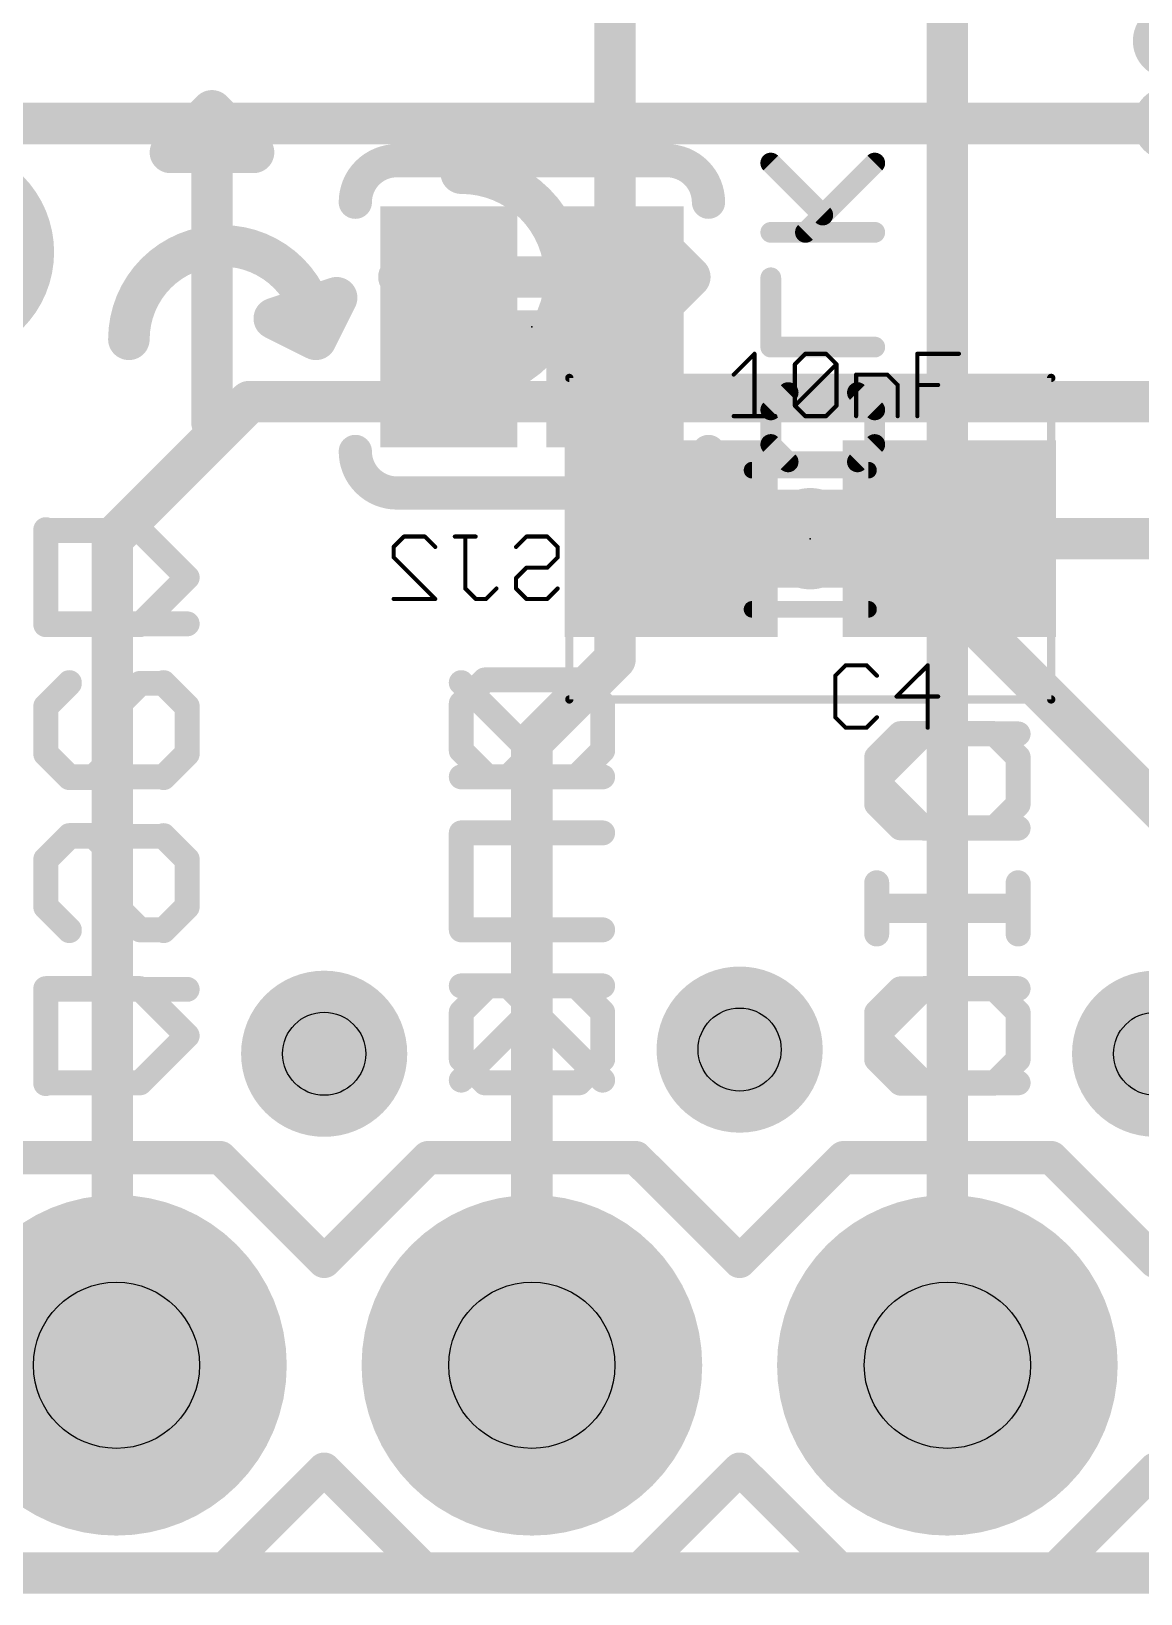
# Model space of a CAD drawing. Extents: x -34 to 73, y -15 to 16.
# Drawn here: x 3.29 to 10.07, y -0.13 to 9.43 of the extents above; entities that cross this region are included whole.
import ezdxf

# ---------------------------------------------------------------- set-up
doc = ezdxf.new("R2010")
doc.units = 0
for name, color, linetype in [('1', 12, 'CONTINUOUS'), ('16', 132, 'CONTINUOUS'), ('17', 110, 'CONTINUOUS'), ('18', 110, 'CONTINUOUS'), ('20', 53, 'CONTINUOUS'), ('21', 41, 'CONTINUOUS'), ('22', 40, 'CONTINUOUS'), ('23', 53, 'CONTINUOUS'), ('24', 53, 'CONTINUOUS'), ('25', 253, 'CONTINUOUS'), ('26', 253, 'CONTINUOUS'), ('27', 253, 'CONTINUOUS'), ('29', 253, 'CONTINUOUS'), ('30', 253, 'CONTINUOUS'), ('31', 253, 'CONTINUOUS'), ('35', 253, 'CONTINUOUS'), ('39', 12, 'CONTINUOUS'), ('44', 253, 'CONTINUOUS'), ('51', 53, 'CONTINUOUS')]:
    doc.layers.add(name, color=color, linetype=linetype)

# ---------------------------------------------------------------- blocks, each defined once
blk = doc.blocks.new('RECT')
blk.add_solid([(-0.5, -0.5), (0.5, -0.5), (-0.5, 0.5), (0.5, 0.5)])
blk = doc.blocks.new('ROUNDP')
at = {"const_width": 0.5}
blk.add_lwpolyline([(0, -0.25, 1), (0, 0.25, 1), (0, -0.25)], format="xyb", dxfattribs=at)
blk = doc.blocks.new('RECT195072X73152R100')
at = {"const_width": 0.2286}
blk.add_lwpolyline([(0.4953, 0), (0.4953, 0, 0.4142), (0.381, 0.1143), (-0.381, 0.1143, 0.4142), (-0.4953, 0), (-0.4953, 0, 0.4142), (-0.381, -0.1143), (0.381, -0.1143, 0.4142)], format="xyb", close=True, dxfattribs=at)
blk.add_solid([(-0.4064, -0.0254), (0.4064, -0.0254), (-0.4064, 0.0254), (0.4064, 0.0254)])
blk = doc.blocks.new('ROUNDV')
at = {"const_width": 0.5}
blk.add_lwpolyline([(0, -0.25, 1), (0, 0.25, 1), (0, -0.25)], format="xyb", dxfattribs=at)

msp = doc.modelspace()

# ---------------------------------------------------------------- linework, layer by layer
at = {"layer": '1', "const_width": 0.254}
for points in [[(10.6338, 8.8633), (2.5133, 8.8633)], [(4.6228, 7.1628), (3.7846, 6.3246)], [(11.176, 7.1628), (4.6228, 7.1628)], [(9.105, 6.5278), (8.9018, 6.3246)], [(3.7846, 6.3246), (3.7846, 1.2954)], [(8.89, 6.3128), (8.9018, 6.3246)], [(8.89, 1.27), (8.89, 6.3128)], [(8.9272, 6.35), (8.9018, 6.3246)], [(11.0744, 6.3246), (8.9018, 6.3246)], [(3.7846, 1.2954), (3.81, 1.27)], [(0, 0), (25.4, 0)]]:
    msp.add_lwpolyline(points, dxfattribs=at)
at = {"layer": '1', "const_width": 0.127}
for points in [[(4.6228, 7.2263, 1), (4.6228, 7.0993)], [(4.6677, 7.1179, 1), (4.5779, 7.2077)], [(9.1499, 6.4829, 1), (9.0601, 6.5727)], [(3.8481, 6.3246, 1), (3.7211, 6.3246)], [(3.7397, 6.3695, 1), (3.8295, 6.2797)], [(8.9535, 6.3128, 1), (8.8265, 6.3128)], [(8.8451, 6.3577, 1), (8.9349, 6.2679)], [(8.9018, 6.3881, 1), (8.9018, 6.2611)], [(8.8569, 6.3695, 1), (8.9467, 6.2797)], [(8.8569, 6.3695, 1), (8.9467, 6.2797)], [(8.9467, 6.2797, 1), (8.8569, 6.3695)], [(8.9721, 6.3051, 1), (8.8823, 6.3949)], [(3.8295, 1.3403, 1), (3.7397, 1.2505)], [(3.7211, 1.2954, 1), (3.8481, 1.2954)], [(3.7651, 1.2251, 1), (3.8549, 1.3149)], [(8.8265, 1.27, 1), (8.9535, 1.27)]]:
    msp.add_lwpolyline(points, format="xyb", dxfattribs=at)
at = {"layer": '16'}
for points, const_width in [([(8.89, 12.2682), (8.89, 5.969)], 0.254), ([(6.858, 7.62), (6.858, 9.652)], 0.254), ([(6.858, 7.62), (6.858, 5.588)], 0.254), ([(5.969, 7.62), (6.731, 7.62)], 0.2032), ([(8.89, 5.969), (11.43, 3.429)], 0.254), ([(6.858, 5.588), (6.35, 5.08)], 0.254), ([(6.35, 5.08), (6.35, 1.27)], 0.254), ([(0, 0), (25.4, 0)], 0.254)]:
    msp.add_lwpolyline(points, dxfattribs=dict(at, const_width=const_width))
for points, const_width in [([(6.9215, 7.62, 1), (6.7945, 7.62)], 0.127), ([(5.969, 7.6708, 1), (5.969, 7.5692)], 0.1016), ([(6.731, 7.5692, 1), (6.731, 7.6708)], 0.1016), ([(6.7945, 7.62, 1), (6.9215, 7.62)], 0.127), ([(8.9349, 6.0139, 1), (8.8451, 5.9241)], 0.127), ([(8.8265, 5.969, 1), (8.9535, 5.969)], 0.127), ([(6.7945, 5.588, 1), (6.9215, 5.588)], 0.127), ([(6.9029, 5.5431, 1), (6.8131, 5.6329)], 0.127), ([(6.4135, 5.08, 1), (6.2865, 5.08)], 0.127), ([(6.3051, 5.1249, 1), (6.3949, 5.0351)], 0.127), ([(6.2865, 1.27, 1), (6.4135, 1.27)], 0.127)]:
    msp.add_lwpolyline(points, format="xyb", dxfattribs=dict(at, const_width=const_width))
at = {"layer": '20', "const_width": 0.254}
msp.add_lwpolyline([(0, 0), (25.4, 0)], dxfattribs=at)
at = {"layer": '21'}
for points, const_width in [([(4.3942, 8.9408), (4.1402, 8.6868)], 0.254), ([(4.3942, 8.9408), (4.3942, 7.0358)], 0.254), ([(4.3942, 8.9408), (4.6482, 8.6868)], 0.254), ([(4.6482, 8.6868), (4.1402, 8.6868)], 0.254), ([(7.0358, 8.2042), (7.0358, 7.6454)], 0.254), ([(7.3152, 7.9248), (7.0612, 8.1788)], 0.254), ([(7.3152, 7.9248), (5.5372, 7.9248)], 0.254), ([(7.3152, 7.9248), (7.0612, 7.6708)], 0.254), ([(5.1562, 7.7978), (4.7752, 7.6708)], 0.254), ([(5.0292, 7.5438), (5.1562, 7.7978)], 0.254), ([(5.0292, 7.5438), (4.7752, 7.6708)], 0.254), ([(5.9182, 7.2898), (6.0452, 7.5184)], 0.254), ([(6.0452, 7.5184), (6.1722, 7.1628)], 0.254), ([(5.9182, 7.2898), (6.1722, 7.1628)], 0.254), ([(8.0518, 6.2941), (8.0518, 6.3551)], 0.5588), ([(3.3782, 6.3754), (3.9544, 6.3754)], 0.1524), ([(3.8104, 6.3754), (3.8104, 5.7992)], 0.1524), ([(3.9544, 6.3754), (4.2425, 6.0873)], 0.1524), ([(4.2425, 6.0873), (3.9544, 5.7992)], 0.1524), ([(3.9544, 5.7992), (3.3782, 5.7992)], 0.1524), ([(3.3782, 5.2958), (3.5223, 5.4399)], 0.1524), ([(3.9544, 5.4399), (3.8104, 5.2958)], 0.1524), ([(4.0985, 5.4399), (3.9544, 5.4399)], 0.1524), ([(4.2425, 5.2958), (4.0985, 5.4399)], 0.1524), ([(6.0623, 5.461), (5.9182, 5.3169)], 0.1524), ([(6.6385, 5.461), (6.0623, 5.461)], 0.1524), ([(6.7825, 5.3169), (6.6385, 5.461)], 0.1524), ([(3.3782, 5.0077), (3.3782, 5.2958)], 0.1524), ([(3.8104, 5.2958), (3.8104, 5.0077)], 0.1524), ([(4.2425, 5.0077), (4.2425, 5.2958)], 0.1524), ([(5.9182, 5.3169), (5.9182, 5.0288)], 0.1524), ([(6.7825, 5.0288), (6.7825, 5.3169)], 0.1524), ([(8.7463, 5.1308), (8.4582, 4.8427)], 0.1524), ([(9.3225, 5.1308), (8.7463, 5.1308)], 0.1524), ([(3.5223, 4.8637), (3.3782, 5.0077)], 0.1524), ([(3.8104, 5.0077), (3.6663, 4.8637)], 0.1524), ([(4.0985, 4.8637), (4.2425, 5.0077)], 0.1524), ([(5.9182, 5.0288), (6.0623, 4.8848)], 0.1524), ([(6.6385, 4.8848), (6.7825, 5.0288)], 0.1524), ([(3.6663, 4.8637), (3.5223, 4.8637)], 0.1524), ([(8.4582, 4.8427), (8.7463, 4.5546)], 0.1524), ([(6.7825, 4.5255), (5.9182, 4.5255)], 0.1524), ([(5.9182, 4.5255), (5.9182, 3.9493)], 0.1524), ([(8.7463, 4.5546), (9.3225, 4.5546)], 0.1524), ([(3.5223, 4.5044), (3.3782, 4.3603)], 0.1524), ([(4.0985, 4.5044), (3.5223, 4.5044)], 0.1524), ([(4.2425, 4.3603), (4.0985, 4.5044)], 0.1524), ([(3.3782, 4.3603), (3.3782, 4.0722)], 0.1524), ([(4.2425, 4.0722), (4.2425, 4.3603)], 0.1524), ([(8.4582, 4.1953), (8.4582, 3.9072)], 0.1524), ([(9.3225, 4.1953), (9.3225, 3.9072)], 0.1524), ([(3.3782, 4.0722), (3.5223, 3.9281)], 0.1524), ([(4.0985, 3.9281), (4.2425, 4.0722)], 0.1524), ([(8.4582, 4.0512), (9.3225, 4.0512)], 0.1524), ([(4.2425, 3.5688), (3.3782, 3.5688)], 0.1524), ([(3.3782, 3.5688), (3.3782, 2.9926)], 0.1524), ([(6.7825, 3.59), (5.9182, 3.59)], 0.1524), ([(6.2063, 3.59), (6.7825, 3.0137)], 0.1524), ([(8.6023, 3.5716), (8.4582, 3.4275)], 0.1524), ([(9.1785, 3.5716), (8.6023, 3.5716)], 0.1524), ([(9.3225, 3.4275), (9.1785, 3.5716)], 0.1524), ([(6.3504, 3.4459), (5.9182, 3.0137)], 0.1524), ([(8.4582, 3.4275), (8.4582, 3.1394)], 0.1524), ([(9.3225, 3.1394), (9.3225, 3.4275)], 0.1524), ([(8.4582, 3.1394), (8.6023, 2.9954)], 0.1524), ([(9.1785, 2.9954), (9.3225, 3.1394)], 0.1524), ([(8.6023, 2.9954), (9.1785, 2.9954)], 0.1524), ([(3.175, 2.54), (4.445, 2.54)], 0.2032), ([(4.445, 2.54), (5.08, 1.905)], 0.2032), ([(5.08, 1.905), (5.715, 2.54)], 0.2032), ([(5.715, 2.54), (6.985, 2.54)], 0.2032), ([(6.985, 2.54), (7.62, 1.905)], 0.2032), ([(8.255, 2.54), (7.62, 1.905)], 0.2032), ([(8.255, 2.54), (9.525, 2.54)], 0.2032), ([(9.525, 2.54), (10.16, 1.905)], 0.2032), ([(10.16, 1.905), (10.795, 2.54)], 0.2032), ([(5.08, 0.635), (4.445, 0)], 0.2032), ([(5.715, 0), (5.08, 0.635)], 0.2032), ([(7.62, 0.635), (6.985, 0)], 0.2032), ([(7.62, 0.635), (8.255, 0)], 0.2032), ([(10.16, 0.635), (9.525, 0)], 0.2032), ([(10.795, 0), (10.16, 0.635)], 0.2032), ([(4.445, 0), (3.175, 0)], 0.2032), ([(6.985, 0), (5.715, 0)], 0.2032), ([(9.525, 0), (8.255, 0)], 0.2032)]:
    msp.add_lwpolyline(points, dxfattribs=dict(at, const_width=const_width))
for points, const_width in [([(4.4577, 8.9408, 1), (4.3307, 8.9408)], 0.127), ([(4.4391, 8.9857, 1), (4.3493, 8.8959)], 0.127), ([(4.4391, 8.8959, 1), (4.3493, 8.9857)], 0.127), ([(4.1402, 8.7503, 1), (4.1402, 8.6233)], 0.127), ([(4.0953, 8.7317, 1), (4.1851, 8.6419)], 0.127), ([(4.6033, 8.6419, 1), (4.6931, 8.7317)], 0.127), ([(4.6482, 8.6233, 1), (4.6482, 8.7503)], 0.127), ([(2.7686, 7.5438, 1), (2.7686, 8.6106, 1), (2.7686, 7.5438)], 0.254), ([(5.9182, 7.2898, 1), (5.9182, 8.5598)], 0.254), ([(5.9182, 8.6233, 1), (5.9182, 8.4963)], 0.127), ([(7.0993, 8.2042, 1), (6.9723, 8.2042)], 0.127), ([(5.0292, 7.5438, 1), (3.8862, 7.5438)], 0.254), ([(7.1061, 8.2237, 1), (7.0163, 8.1339)], 0.127), ([(5.5372, 7.9883, 1), (5.5372, 7.8613)], 0.127), ([(7.3601, 7.8799, 1), (7.2703, 7.9697)], 0.127), ([(7.2703, 7.8799, 1), (7.3601, 7.9697)], 0.127), ([(7.3152, 7.8613, 1), (7.3152, 7.9883)], 0.127), ([(5.213, 7.7694, 1), (5.0994, 7.8262)], 0.127), ([(5.1763, 7.7376, 1), (5.1361, 7.858)], 0.127), ([(4.8036, 7.7276, 1), (4.7468, 7.614)], 0.127), ([(4.7551, 7.731, 1), (4.7953, 7.6106)], 0.127), ([(7.0163, 7.7157, 1), (7.1061, 7.6259)], 0.127), ([(5.0008, 7.487, 1), (5.0576, 7.6006)], 0.127), ([(6.105, 7.5398, 1), (5.9854, 7.497)], 0.127), ([(6.1007, 7.4876, 1), (5.9897, 7.5492)], 0.127), ([(6.9723, 7.6454, 1), (7.0993, 7.6454)], 0.127), ([(3.8227, 7.5438, 1), (3.9497, 7.5438)], 0.127), ([(4.9724, 7.5722, 1), (5.086, 7.5154)], 0.127), ([(4.9657, 7.5438, 1), (5.0927, 7.5438)], 0.127), ([(5.9182, 7.3533, 1), (5.9182, 7.2263)], 0.127), ([(5.9466, 7.3466, 1), (5.8898, 7.233)], 0.127), ([(5.8627, 7.3206, 1), (5.9737, 7.259)], 0.127), ([(6.1438, 7.106, 1), (6.2006, 7.2196)], 0.127), ([(6.1124, 7.1414, 1), (6.232, 7.1842)], 0.127), ([(4.3307, 7.0358, 1), (4.4577, 7.0358)], 0.127), ([(8.1915, 6.3551, 1), (7.9121, 6.3551)], 0.2794), ([(3.3782, 6.4135, 1), (3.3782, 6.3373)], 0.0762), ([(3.8485, 6.3754, 1), (3.7723, 6.3754)], 0.0762), ([(3.9814, 6.4023, 1), (3.9275, 6.3485)], 0.0762), ([(3.9544, 6.3373, 1), (3.9544, 6.4135)], 0.0762), ([(7.9121, 6.2941, 1), (8.1915, 6.2941)], 0.2794), ([(4.2695, 6.0603, 1), (4.2156, 6.1142)], 0.0762), ([(4.2156, 6.0603, 1), (4.2695, 6.1142)], 0.0762), ([(3.3782, 5.8373, 1), (3.3782, 5.7611)], 0.0762), ([(3.7723, 5.7992, 1), (3.8485, 5.7992)], 0.0762), ([(3.9275, 5.8261, 1), (3.9814, 5.7722)], 0.0762), ([(3.9544, 5.7611, 1), (3.9544, 5.8373)], 0.0762), ([(3.5492, 5.4129, 1), (3.4953, 5.4668)], 0.0762), ([(3.9544, 5.478, 1), (3.9544, 5.4018)], 0.0762), ([(3.9814, 5.4129, 1), (3.9275, 5.4668)], 0.0762), ([(4.1254, 5.4668, 1), (4.0715, 5.4129)], 0.0762), ([(4.0985, 5.4018, 1), (4.0985, 5.478)], 0.0762), ([(6.0623, 5.4991, 1), (6.0623, 5.4229)], 0.0762), ([(6.0892, 5.4341, 1), (6.0353, 5.4879)], 0.0762), ([(6.6654, 5.4879, 1), (6.6115, 5.4341)], 0.0762), ([(6.6385, 5.4229, 1), (6.6385, 5.4991)], 0.0762), ([(3.4163, 5.2958, 1), (3.3401, 5.2958)], 0.0762), ([(3.3513, 5.3228, 1), (3.4051, 5.2689)], 0.0762), ([(3.7834, 5.3228, 1), (3.8373, 5.2689)], 0.0762), ([(3.8485, 5.2958, 1), (3.7723, 5.2958)], 0.0762), ([(4.2806, 5.2958, 1), (4.2044, 5.2958)], 0.0762), ([(4.2156, 5.2689, 1), (4.2695, 5.3228)], 0.0762), ([(5.9563, 5.3169, 1), (5.8801, 5.3169)], 0.0762), ([(5.8913, 5.3439, 1), (5.9451, 5.29)], 0.0762), ([(6.8206, 5.3169, 1), (6.7444, 5.3169)], 0.0762), ([(6.7556, 5.29, 1), (6.8095, 5.3439)], 0.0762), ([(8.7463, 5.1689, 1), (8.7463, 5.0927)], 0.0762), ([(8.7733, 5.1039, 1), (8.7194, 5.1577)], 0.0762), ([(9.3225, 5.0927, 1), (9.3225, 5.1689)], 0.0762), ([(3.4051, 5.0347, 1), (3.3513, 4.9808)], 0.0762), ([(3.8373, 4.9808, 1), (3.7834, 5.0347)], 0.0762), ([(4.2695, 4.9808, 1), (4.2156, 5.0347)], 0.0762), ([(5.9451, 5.0558, 1), (5.8913, 5.0019)], 0.0762), ([(5.8801, 5.0288, 1), (5.9563, 5.0288)], 0.0762), ([(6.7444, 5.0288, 1), (6.8206, 5.0288)], 0.0762), ([(6.8095, 5.0019, 1), (6.7556, 5.0558)], 0.0762), ([(3.3401, 5.0077, 1), (3.4163, 5.0077)], 0.0762), ([(3.7723, 5.0077, 1), (3.8485, 5.0077)], 0.0762), ([(4.2044, 5.0077, 1), (4.2806, 5.0077)], 0.0762), ([(3.5223, 4.9018, 1), (3.5223, 4.8256)], 0.0762), ([(3.4953, 4.8367, 1), (3.5492, 4.8906)], 0.0762), ([(3.6394, 4.8906, 1), (3.6933, 4.8367)], 0.0762), ([(3.6663, 4.8256, 1), (3.6663, 4.9018)], 0.0762), ([(4.0715, 4.8906, 1), (4.1254, 4.8367)], 0.0762), ([(6.0353, 4.8578, 1), (6.0892, 4.9117)], 0.0762), ([(6.6115, 4.9117, 1), (6.6654, 4.8578)], 0.0762), ([(8.4851, 4.8696, 1), (8.4313, 4.8157)], 0.0762), ([(8.4313, 4.8696, 1), (8.4851, 4.8157)], 0.0762), ([(5.9182, 4.5636, 1), (5.9182, 4.4874)], 0.0762), ([(5.9563, 4.5255, 1), (5.8801, 4.5255)], 0.0762), ([(6.7825, 4.4874, 1), (6.7825, 4.5636)], 0.0762), ([(8.7463, 4.5927, 1), (8.7463, 4.5165)], 0.0762), ([(8.7194, 4.5276, 1), (8.7733, 4.5815)], 0.0762), ([(9.3225, 4.5165, 1), (9.3225, 4.5927)], 0.0762), ([(3.5223, 4.5425, 1), (3.5223, 4.4663)], 0.0762), ([(3.5492, 4.4774, 1), (3.4953, 4.5313)], 0.0762), ([(4.1254, 4.5313, 1), (4.0715, 4.4774)], 0.0762), ([(4.0985, 4.4663, 1), (4.0985, 4.5425)], 0.0762), ([(3.4163, 4.3603, 1), (3.3401, 4.3603)], 0.0762), ([(3.3513, 4.3872, 1), (3.4051, 4.3334)], 0.0762), ([(4.2806, 4.3603, 1), (4.2044, 4.3603)], 0.0762), ([(4.2156, 4.3334, 1), (4.2695, 4.3872)], 0.0762), ([(8.4963, 4.1953, 1), (8.4201, 4.1953)], 0.0762), ([(9.3606, 4.1953, 1), (9.2844, 4.1953)], 0.0762), ([(3.3401, 4.0722, 1), (3.4163, 4.0722)], 0.0762), ([(3.4051, 4.0991, 1), (3.3513, 4.0453)], 0.0762), ([(4.2044, 4.0722, 1), (4.2806, 4.0722)], 0.0762), ([(4.2695, 4.0453, 1), (4.2156, 4.0991)], 0.0762), ([(8.4582, 4.0893, 1), (8.4582, 4.0131)], 0.0762), ([(9.3225, 4.0131, 1), (9.3225, 4.0893)], 0.0762), ([(3.4953, 3.9012, 1), (3.5492, 3.9551)], 0.0762), ([(4.0715, 3.9551, 1), (4.1254, 3.9012)], 0.0762), ([(5.8801, 3.9493, 1), (5.9563, 3.9493)], 0.0762), ([(8.4201, 3.9072, 1), (8.4963, 3.9072)], 0.0762), ([(9.2844, 3.9072, 1), (9.3606, 3.9072)], 0.0762), ([(3.3782, 3.6069, 1), (3.3782, 3.5307)], 0.0762), ([(3.4163, 3.5688, 1), (3.3401, 3.5688)], 0.0762), ([(4.2425, 3.5307, 1), (4.2425, 3.6069)], 0.0762), ([(5.9182, 3.6281, 1), (5.9182, 3.5519)], 0.0762), ([(6.2333, 3.6169, 1), (6.1794, 3.563)], 0.0762), ([(6.7825, 3.5519, 1), (6.7825, 3.6281)], 0.0762), ([(8.6023, 3.6097, 1), (8.6023, 3.5335)], 0.0762), ([(8.6292, 3.5447, 1), (8.5753, 3.5985)], 0.0762), ([(9.2054, 3.5985, 1), (9.1515, 3.5447)], 0.0762), ([(9.1785, 3.5335, 1), (9.1785, 3.6097)], 0.0762), ([(6.3773, 3.419, 1), (6.3234, 3.4728)], 0.0762), ([(8.4963, 3.4275, 1), (8.4201, 3.4275)], 0.0762), ([(8.4313, 3.4545, 1), (8.4851, 3.4006)], 0.0762), ([(9.3606, 3.4275, 1), (9.2844, 3.4275)], 0.0762), ([(9.2956, 3.4006, 1), (9.3495, 3.4545)], 0.0762), ([(8.4851, 3.1664, 1), (8.4313, 3.1125)], 0.0762), ([(8.4201, 3.1394, 1), (8.4963, 3.1394)], 0.0762), ([(9.2844, 3.1394, 1), (9.3606, 3.1394)], 0.0762), ([(9.3495, 3.1125, 1), (9.2956, 3.1664)], 0.0762), ([(5.8913, 3.0407, 1), (5.9451, 2.9868)], 0.0762), ([(6.7556, 2.9868, 1), (6.8095, 3.0407)], 0.0762), ([(8.6023, 3.0335, 1), (8.6023, 2.9573)], 0.0762), ([(8.5753, 2.9684, 1), (8.6292, 3.0223)], 0.0762), ([(9.1515, 3.0223, 1), (9.2054, 2.9684)], 0.0762), ([(9.1785, 2.9573, 1), (9.1785, 3.0335)], 0.0762), ([(3.3401, 2.9926, 1), (3.4163, 2.9926)], 0.0762), ([(4.4809, 2.5759, 1), (4.4091, 2.5041)], 0.1016), ([(4.445, 2.4892, 1), (4.445, 2.5908)], 0.1016), ([(5.715, 2.5908, 1), (5.715, 2.4892)], 0.1016), ([(5.7509, 2.5041, 1), (5.6791, 2.5759)], 0.1016), ([(7.0209, 2.5759, 1), (6.9491, 2.5041)], 0.1016), ([(6.985, 2.4892, 1), (6.985, 2.5908)], 0.1016), ([(8.255, 2.5908, 1), (8.255, 2.4892)], 0.1016), ([(8.2909, 2.5041, 1), (8.2191, 2.5759)], 0.1016), ([(9.5609, 2.5759, 1), (9.4891, 2.5041)], 0.1016), ([(9.525, 2.4892, 1), (9.525, 2.5908)], 0.1016), ([(5.0441, 1.9409, 1), (5.1159, 1.8691)], 0.1016), ([(5.0441, 1.8691, 1), (5.1159, 1.9409)], 0.1016), ([(7.5841, 1.9409, 1), (7.6559, 1.8691)], 0.1016), ([(7.5841, 1.8691, 1), (7.6559, 1.9409)], 0.1016), ([(10.1241, 1.9409, 1), (10.1959, 1.8691)], 0.1016), ([(5.1159, 0.6709, 1), (5.0441, 0.5991)], 0.1016), ([(5.1159, 0.5991, 1), (5.0441, 0.6709)], 0.1016), ([(7.6559, 0.6709, 1), (7.5841, 0.5991)], 0.1016), ([(7.6559, 0.5991, 1), (7.5841, 0.6709)], 0.1016), ([(10.1959, 0.6709, 1), (10.1241, 0.5991)], 0.1016), ([(4.445, -0.0508, 1), (4.445, 0.0508)], 0.1016), ([(5.715, 0.0508, 1), (5.715, -0.0508)], 0.1016), ([(6.985, -0.0508, 1), (6.985, 0.0508)], 0.1016), ([(8.255, 0.0508, 1), (8.255, -0.0508)], 0.1016), ([(9.525, -0.0508, 1), (9.525, 0.0508)], 0.1016), ([(4.4091, 0.0359, 1), (4.4809, -0.0359)], 0.1016), ([(5.6791, -0.0359, 1), (5.7509, 0.0359)], 0.1016), ([(6.9491, 0.0359, 1), (7.0209, -0.0359)], 0.1016), ([(8.2191, -0.0359, 1), (8.2909, 0.0359)], 0.1016), ([(9.4891, 0.0359, 1), (9.5609, -0.0359)], 0.1016)]:
    msp.add_lwpolyline(points, format="xyb", dxfattribs=dict(at, const_width=const_width))
at = {"layer": '22'}
for points, const_width in [([(5.5245, 8.636, 0.4142), (5.2705, 8.382)], 0.2032), ([(5.5245, 8.6868, 1), (5.5245, 8.5852)], 0.1016), ([(5.5245, 8.5852, 1), (5.5245, 8.6868)], 0.1016), ([(7.4295, 8.382, 0.4142), (7.1755, 8.636)], 0.2032), ([(7.1755, 8.6868, 1), (7.1755, 8.5852)], 0.1016), ([(7.1755, 8.5852, 1), (7.1755, 8.6868)], 0.1016), ([(7.833, 8.6439, 1), (7.788, 8.599)], 0.0635), ([(8.4685, 8.599, 1), (8.4236, 8.6439)], 0.0635), ([(5.2197, 8.382, 1), (5.3213, 8.382)], 0.1016), ([(7.3787, 8.382, 1), (7.4803, 8.382)], 0.1016), ([(8.1058, 8.2812, 1), (8.1507, 8.3261)], 0.0635), ([(7.8105, 8.2295, 1), (7.8105, 8.166)], 0.0635), ([(7.9999, 8.2202, 1), (8.0448, 8.1753)], 0.0635), ([(8.446, 8.166, 1), (8.446, 8.2295)], 0.0635), ([(7.8422, 7.9198, 1), (7.7788, 7.9198)], 0.0635), ([(7.8105, 7.5279, 1), (7.8105, 7.4644)], 0.0635), ([(8.446, 7.4644, 1), (8.446, 7.5279)], 0.0635), ([(7.7788, 7.4961, 1), (7.8422, 7.4961)], 0.0635), ([(7.9389, 7.1957, 1), (7.894, 7.2406)], 0.0635), ([(8.3626, 7.2406, 1), (8.3177, 7.1957)], 0.0635), ([(7.788, 7.1347, 1), (7.833, 7.0898)], 0.0635), ([(7.8422, 7.1123, 1), (7.7788, 7.1123)], 0.0635), ([(8.4778, 7.1123, 1), (8.4143, 7.1123)], 0.0635), ([(8.4236, 7.0898, 1), (8.4685, 7.1347)], 0.0635), ([(5.2705, 6.858, 0.4142), (5.5245, 6.604)], 0.2032), ([(5.3213, 6.858, 1), (5.2197, 6.858)], 0.1016), ([(7.1755, 6.604, 0.4142), (7.4295, 6.858)], 0.2032), ([(7.4803, 6.858, 1), (7.3787, 6.858)], 0.1016), ([(7.833, 6.9229, 1), (7.788, 6.878)], 0.0635), ([(7.7788, 6.9004, 1), (7.8422, 6.9004)], 0.0635), ([(8.4143, 6.9004, 1), (8.4778, 6.9004)], 0.0635), ([(8.4685, 6.878, 1), (8.4236, 6.9229)], 0.0635), ([(7.9164, 6.8262, 1), (7.9164, 6.7628)], 0.0635), ([(7.894, 6.772, 1), (7.9389, 6.817)], 0.0635), ([(8.3177, 6.817, 1), (8.3626, 6.772)], 0.0635), ([(8.3401, 6.7628, 1), (8.3401, 6.8262)], 0.0635), ([(5.5245, 6.6548, 1), (5.5245, 6.5532)], 0.1016), ([(5.5245, 6.5532, 1), (5.5245, 6.6548)], 0.1016), ([(7.1755, 6.6548, 1), (7.1755, 6.5532)], 0.1016), ([(7.1755, 6.5532, 1), (7.1755, 6.6548)], 0.1016), ([(3.4163, 6.38, 1), (3.3401, 6.38)], 0.0762), ([(3.3782, 5.8419, 1), (3.3782, 5.7657)], 0.0762), ([(3.3401, 5.8038, 1), (3.4163, 5.8038)], 0.0762), ([(4.2425, 5.7657, 1), (4.2425, 5.8419)], 0.0762), ([(3.5492, 5.4175, 1), (3.4953, 5.4714)], 0.0762), ([(4.1254, 5.4714, 1), (4.0715, 5.4175)], 0.0762), ([(5.9451, 5.4714, 1), (5.8913, 5.4175)], 0.0762), ([(6.8095, 5.4175, 1), (6.7556, 5.4714)], 0.0762), ([(3.4163, 5.3004, 1), (3.3401, 5.3004)], 0.0762), ([(3.3513, 5.3273, 1), (3.4051, 5.2735)], 0.0762), ([(4.2806, 5.3004, 1), (4.2044, 5.3004)], 0.0762), ([(4.2156, 5.2735, 1), (4.2695, 5.3273)], 0.0762), ([(8.6023, 5.1707, 1), (8.6023, 5.0945)], 0.0762), ([(8.6292, 5.1057, 1), (8.5753, 5.1596)], 0.0762), ([(9.2054, 5.1596, 1), (9.1515, 5.1057)], 0.0762), ([(9.1785, 5.0945, 1), (9.1785, 5.1707)], 0.0762), ([(3.4051, 5.0392, 1), (3.3513, 4.9854)], 0.0762), ([(4.2695, 4.9854, 1), (4.2156, 5.0392)], 0.0762), ([(6.3234, 4.9854, 1), (6.3773, 5.0392)], 0.0762), ([(8.4963, 4.9886, 1), (8.4201, 4.9886)], 0.0762), ([(9.3606, 4.9886, 1), (9.2844, 4.9886)], 0.0762), ([(3.3401, 5.0123, 1), (3.4163, 5.0123)], 0.0762), ([(4.2044, 5.0123, 1), (4.2806, 5.0123)], 0.0762), ([(8.4313, 5.0155, 1), (8.4851, 4.9616)], 0.0762), ([(9.2956, 4.9616, 1), (9.3495, 5.0155)], 0.0762), ([(3.5223, 4.9063, 1), (3.5223, 4.8301)], 0.0762), ([(3.4953, 4.8413, 1), (3.5492, 4.8952)], 0.0762), ([(4.0715, 4.8952, 1), (4.1254, 4.8413)], 0.0762), ([(4.0985, 4.8301, 1), (4.0985, 4.9063)], 0.0762), ([(5.9182, 4.9063, 1), (5.9182, 4.8301)], 0.0762), ([(6.1794, 4.8952, 1), (6.2333, 4.8413)], 0.0762), ([(6.7825, 4.8301, 1), (6.7825, 4.9063)], 0.0762), ([(8.4851, 4.7274, 1), (8.4313, 4.6735)], 0.0762), ([(8.4201, 4.7005, 1), (8.4963, 4.7005)], 0.0762), ([(9.2844, 4.7005, 1), (9.3606, 4.7005)], 0.0762), ([(9.3495, 4.6735, 1), (9.2956, 4.7274)], 0.0762), ([(8.6023, 4.5945, 1), (8.6023, 4.5183)], 0.0762), ([(8.5753, 4.5295, 1), (8.6292, 4.5833)], 0.0762), ([(9.1515, 4.5833, 1), (9.2054, 4.5295)], 0.0762), ([(9.1785, 4.5183, 1), (9.1785, 4.5945)], 0.0762), ([(3.5223, 4.547, 1), (3.5223, 4.4708)], 0.0762), ([(3.5492, 4.482, 1), (3.4953, 4.5359)], 0.0762), ([(3.6933, 4.5359, 1), (3.6394, 4.482)], 0.0762), ([(3.6663, 4.4708, 1), (3.6663, 4.547)], 0.0762), ([(4.1254, 4.5359, 1), (4.0715, 4.482)], 0.0762), ([(5.9563, 4.5089, 1), (5.8801, 4.5089)], 0.0762), ([(3.4163, 4.3649, 1), (3.3401, 4.3649)], 0.0762), ([(3.3513, 4.3918, 1), (3.4051, 4.3379)], 0.0762), ([(3.8485, 4.3649, 1), (3.7723, 4.3649)], 0.0762), ([(3.7834, 4.3379, 1), (3.8373, 4.3918)], 0.0762), ([(4.2806, 4.3649, 1), (4.2044, 4.3649)], 0.0762), ([(4.2156, 4.3379, 1), (4.2695, 4.3918)], 0.0762), ([(8.4963, 4.2208, 1), (8.4201, 4.2208)], 0.0762), ([(9.3606, 4.2208, 1), (9.2844, 4.2208)], 0.0762), ([(3.4051, 4.1037, 1), (3.3513, 4.0498)], 0.0762), ([(3.3401, 4.0768, 1), (3.4163, 4.0768)], 0.0762), ([(3.8373, 4.1037, 1), (3.7834, 4.0498)], 0.0762), ([(3.7723, 4.0768, 1), (3.8485, 4.0768)], 0.0762), ([(4.2044, 4.0768, 1), (4.2806, 4.0768)], 0.0762), ([(4.2695, 4.0498, 1), (4.2156, 4.1037)], 0.0762), ([(8.4582, 4.1149, 1), (8.4582, 4.0387)], 0.0762), ([(9.3225, 4.0387, 1), (9.3225, 4.1149)], 0.0762), ([(3.4953, 3.9058, 1), (3.5492, 3.9597)], 0.0762), ([(3.9544, 3.9708, 1), (3.9544, 3.8946)], 0.0762), ([(3.9275, 3.9058, 1), (3.9814, 3.9597)], 0.0762), ([(4.0715, 3.9597, 1), (4.1254, 3.9058)], 0.0762), ([(4.0985, 3.8946, 1), (4.0985, 3.9708)], 0.0762), ([(5.9182, 3.9708, 1), (5.9182, 3.8946)], 0.0762), ([(5.8801, 3.9327, 1), (5.9563, 3.9327)], 0.0762), ([(6.7825, 3.8946, 1), (6.7825, 3.9708)], 0.0762), ([(8.4201, 3.9327, 1), (8.4963, 3.9327)], 0.0762), ([(9.2844, 3.9327, 1), (9.3606, 3.9327)], 0.0762), ([(3.3782, 3.6115, 1), (3.3782, 3.5353)], 0.0762), ([(3.8485, 3.5734, 1), (3.7723, 3.5734)], 0.0762), ([(3.9814, 3.6004, 1), (3.9275, 3.5465)], 0.0762), ([(3.9544, 3.5353, 1), (3.9544, 3.6115)], 0.0762), ([(6.0892, 3.5465, 1), (6.0353, 3.6004)], 0.0762), ([(6.6654, 3.6004, 1), (6.6115, 3.5465)], 0.0762), ([(8.7463, 3.6115, 1), (8.7463, 3.5353)], 0.0762), ([(8.7733, 3.5465, 1), (8.7194, 3.6004)], 0.0762), ([(9.3225, 3.5353, 1), (9.3225, 3.6115)], 0.0762), ([(5.9563, 3.4294, 1), (5.8801, 3.4294)], 0.0762), ([(5.8913, 3.4563, 1), (5.9451, 3.4024)], 0.0762), ([(6.8206, 3.4294, 1), (6.7444, 3.4294)], 0.0762), ([(6.7556, 3.4024, 1), (6.8095, 3.4563)], 0.0762), ([(4.2695, 3.2584, 1), (4.2156, 3.3123)], 0.0762), ([(4.2156, 3.2584, 1), (4.2695, 3.3123)], 0.0762), ([(8.4851, 3.3123, 1), (8.4313, 3.2584)], 0.0762), ([(8.4313, 3.3123, 1), (8.4851, 3.2584)], 0.0762), ([(5.9451, 3.1682, 1), (5.8913, 3.1143)], 0.0762), ([(5.8801, 3.1413, 1), (5.9563, 3.1413)], 0.0762), ([(6.7444, 3.1413, 1), (6.8206, 3.1413)], 0.0762), ([(6.8095, 3.1143, 1), (6.7556, 3.1682)], 0.0762), ([(3.3782, 3.0353, 1), (3.3782, 2.9591)], 0.0762), ([(3.9275, 3.0241, 1), (3.9814, 2.9703)], 0.0762), ([(3.9544, 2.9591, 1), (3.9544, 3.0353)], 0.0762), ([(6.0623, 3.0353, 1), (6.0623, 2.9591)], 0.0762), ([(6.0353, 2.9703, 1), (6.0892, 3.0241)], 0.0762), ([(6.6115, 3.0241, 1), (6.6654, 2.9703)], 0.0762), ([(6.6385, 2.9591, 1), (6.6385, 3.0353)], 0.0762), ([(8.7463, 3.0353, 1), (8.7463, 2.9591)], 0.0762), ([(8.7194, 2.9703, 1), (8.7733, 3.0241)], 0.0762), ([(9.3225, 2.9591, 1), (9.3225, 3.0353)], 0.0762), ([(3.7723, 2.9972, 1), (3.8485, 2.9972)], 0.0762)]:
    msp.add_lwpolyline(points, format="xyb", dxfattribs=dict(at, const_width=const_width))
for points, const_width in [([(7.1755, 8.636), (5.5245, 8.636)], 0.2032), ([(8.1283, 8.3037), (7.8105, 8.6215)], 0.127), ([(8.0223, 8.1978), (8.446, 8.6215)], 0.127), ([(8.446, 8.1978), (7.8105, 8.1978)], 0.127), ([(7.8105, 7.4961), (7.8105, 7.9198)], 0.127), ([(8.446, 7.4961), (7.8105, 7.4961)], 0.127), ([(7.8105, 7.1123), (7.9164, 7.2182)], 0.127), ([(8.3401, 7.2182), (8.446, 7.1123)], 0.127), ([(7.8105, 6.9004), (7.8105, 7.1123)], 0.127), ([(8.446, 7.1123), (8.446, 6.9004)], 0.127), ([(7.9164, 6.7945), (7.8105, 6.9004)], 0.127), ([(8.446, 6.9004), (8.3401, 6.7945)], 0.127), ([(8.3401, 6.7945), (7.9164, 6.7945)], 0.127), ([(5.5245, 6.604), (7.1755, 6.604)], 0.2032), ([(3.3782, 5.8038), (3.3782, 6.38)], 0.1524), ([(4.2425, 5.8038), (3.3782, 5.8038)], 0.1524), ([(3.3782, 5.3004), (3.5223, 5.4445)], 0.1524), ([(4.0985, 5.4445), (4.2425, 5.3004)], 0.1524), ([(6.3504, 5.0123), (5.9182, 5.4445)], 0.1524), ([(6.2063, 4.8682), (6.7825, 5.4445)], 0.1524), ([(3.3782, 5.0123), (3.3782, 5.3004)], 0.1524), ([(4.2425, 5.3004), (4.2425, 5.0123)], 0.1524), ([(8.4582, 4.9886), (8.6023, 5.1326)], 0.1524), ([(8.6023, 5.1326), (9.1785, 5.1326)], 0.1524), ([(9.1785, 5.1326), (9.3225, 4.9886)], 0.1524), ([(3.5223, 4.8682), (3.3782, 5.0123)], 0.1524), ([(4.2425, 5.0123), (4.0985, 4.8682)], 0.1524), ([(8.4582, 4.7005), (8.4582, 4.9886)], 0.1524), ([(9.3225, 4.9886), (9.3225, 4.7005)], 0.1524), ([(4.0985, 4.8682), (3.5223, 4.8682)], 0.1524), ([(6.7825, 4.8682), (5.9182, 4.8682)], 0.1524), ([(8.6023, 4.5564), (8.4582, 4.7005)], 0.1524), ([(9.3225, 4.7005), (9.1785, 4.5564)], 0.1524), ([(9.1785, 4.5564), (8.6023, 4.5564)], 0.1524), ([(3.5223, 4.5089), (3.3782, 4.3649)], 0.1524), ([(3.6663, 4.5089), (3.5223, 4.5089)], 0.1524), ([(3.8104, 4.3649), (3.6663, 4.5089)], 0.1524), ([(4.0985, 4.5089), (4.2425, 4.3649)], 0.1524), ([(5.9182, 3.9327), (5.9182, 4.5089)], 0.1524), ([(3.3782, 4.3649), (3.3782, 4.0768)], 0.1524), ([(3.8104, 4.0768), (3.8104, 4.3649)], 0.1524), ([(4.2425, 4.3649), (4.2425, 4.0768)], 0.1524), ([(8.4582, 3.9327), (8.4582, 4.2208)], 0.1524), ([(9.3225, 3.9327), (9.3225, 4.2208)], 0.1524), ([(3.3782, 4.0768), (3.5223, 3.9327)], 0.1524), ([(3.9544, 3.9327), (3.8104, 4.0768)], 0.1524), ([(4.2425, 4.0768), (4.0985, 3.9327)], 0.1524), ([(8.4582, 4.0768), (9.3225, 4.0768)], 0.1524), ([(4.0985, 3.9327), (3.9544, 3.9327)], 0.1524), ([(6.7825, 3.9327), (5.9182, 3.9327)], 0.1524), ([(3.9544, 3.5734), (3.3782, 3.5734)], 0.1524), ([(3.8104, 2.9972), (3.8104, 3.5734)], 0.1524), ([(4.2425, 3.2853), (3.9544, 3.5734)], 0.1524), ([(5.9182, 3.4294), (6.0623, 3.5734)], 0.1524), ([(6.6385, 3.5734), (6.7825, 3.4294)], 0.1524), ([(8.4582, 3.2853), (8.7463, 3.5734)], 0.1524), ([(8.7463, 3.5734), (9.3225, 3.5734)], 0.1524), ([(5.9182, 3.1413), (5.9182, 3.4294)], 0.1524), ([(6.7825, 3.4294), (6.7825, 3.1413)], 0.1524), ([(3.9544, 2.9972), (4.2425, 3.2853)], 0.1524), ([(8.7463, 2.9972), (8.4582, 3.2853)], 0.1524), ([(6.0623, 2.9972), (5.9182, 3.1413)], 0.1524), ([(6.7825, 3.1413), (6.6385, 2.9972)], 0.1524), ([(3.3782, 2.9972), (3.9544, 2.9972)], 0.1524), ([(6.6385, 2.9972), (6.0623, 2.9972)], 0.1524), ([(9.3225, 2.9972), (8.7463, 2.9972)], 0.1524)]:
    msp.add_lwpolyline(points, dxfattribs=dict(at, const_width=const_width))
at = {"layer": '23'}
msp.add_point((8.0518, 6.3246), dxfattribs=at)
at = {"layer": '24'}
msp.add_point((6.35, 7.62), dxfattribs=at)
at = {"layer": '25', "const_width": 0.0254}
for points in [[(8.2686, 5.5502), (8.2051, 5.4867)], [(8.3957, 5.5502), (8.2686, 5.5502)], [(8.4593, 5.4867), (8.3957, 5.5502)], [(8.77, 5.5502), (8.5793, 5.3596)], [(8.77, 5.1689), (8.77, 5.5502)], [(8.2051, 5.4867), (8.2051, 5.2325)], [(8.5793, 5.3596), (8.8335, 5.3596)], [(8.2051, 5.2325), (8.2686, 5.1689)], [(8.2686, 5.1689), (8.3957, 5.1689)], [(8.3957, 5.1689), (8.4593, 5.2325)]]:
    msp.add_lwpolyline(points, dxfattribs=at)
at = {"layer": '25', "const_width": 0.0127}
for points in [[(8.2686, 5.5566, 1), (8.2686, 5.5439)], [(8.2731, 5.5457, 1), (8.2641, 5.5547)], [(8.4002, 5.5547, 1), (8.3913, 5.5457)], [(8.3957, 5.5439, 1), (8.3957, 5.5566)], [(8.7763, 5.5502, 1), (8.7636, 5.5502)], [(8.7744, 5.5457, 1), (8.7655, 5.5547)], [(8.2114, 5.4867, 1), (8.1987, 5.4867)], [(8.2006, 5.4912, 1), (8.2096, 5.4822)], [(8.4548, 5.4822, 1), (8.4638, 5.4912)], [(8.5793, 5.3659, 1), (8.5793, 5.3532)], [(8.5748, 5.3641, 1), (8.5838, 5.3551)], [(8.8335, 5.3532, 1), (8.8335, 5.3659)], [(8.2096, 5.2369, 1), (8.2006, 5.228)], [(8.1987, 5.2325, 1), (8.2114, 5.2325)], [(8.2686, 5.1753, 1), (8.2686, 5.1625)], [(8.2641, 5.1644, 1), (8.2731, 5.1734)], [(8.3913, 5.1734, 1), (8.4002, 5.1644)], [(8.3957, 5.1625, 1), (8.3957, 5.1753)], [(8.4638, 5.228, 1), (8.4548, 5.2369)], [(8.7636, 5.1689, 1), (8.7763, 5.1689)]]:
    msp.add_lwpolyline(points, format="xyb", dxfattribs=at)
at = {"layer": '26', "const_width": 0.0254}
for points in [[(5.5048, 6.2741), (5.5683, 6.3376)], [(5.5683, 6.3376), (5.6955, 6.3376)], [(5.6955, 6.3376), (5.759, 6.2741)], [(6.0061, 6.3376), (5.879, 6.3376)], [(5.9426, 6.0199), (5.9426, 6.3376)], [(6.2532, 6.2741), (6.3168, 6.3376)], [(6.3168, 6.3376), (6.4439, 6.3376)], [(6.4439, 6.3376), (6.5074, 6.2741)], [(5.5048, 6.2105), (5.5048, 6.2741)], [(5.759, 5.9563), (5.5048, 6.2105)], [(6.5074, 6.2105), (6.4439, 6.147)], [(6.5074, 6.2741), (6.5074, 6.2105)], [(6.3168, 6.147), (6.2532, 6.0834)], [(6.4439, 6.147), (6.3168, 6.147)], [(6.0061, 5.9563), (5.9426, 6.0199)], [(6.1332, 6.0199), (6.0697, 5.9563)], [(6.2532, 6.0834), (6.2532, 6.0199)], [(6.2532, 6.0199), (6.3168, 5.9563)], [(6.4439, 5.9563), (6.5074, 6.0199)], [(5.5048, 5.9563), (5.759, 5.9563)], [(6.0697, 5.9563), (6.0061, 5.9563)], [(6.3168, 5.9563), (6.4439, 5.9563)]]:
    msp.add_lwpolyline(points, dxfattribs=at)
at = {"layer": '26', "const_width": 0.0127}
for points in [[(5.5683, 6.344, 1), (5.5683, 6.3313)], [(5.5728, 6.3331, 1), (5.5639, 6.3421)], [(5.6999, 6.3421, 1), (5.691, 6.3331)], [(5.6955, 6.3313, 1), (5.6955, 6.344)], [(5.879, 6.344, 1), (5.879, 6.3313)], [(5.9489, 6.3376, 1), (5.9362, 6.3376)], [(6.0061, 6.3313, 1), (6.0061, 6.344)], [(6.3168, 6.344, 1), (6.3168, 6.3313)], [(6.3212, 6.3331, 1), (6.3123, 6.3421)], [(6.4484, 6.3421, 1), (6.4394, 6.3331)], [(6.4439, 6.3313, 1), (6.4439, 6.344)], [(5.5111, 6.2741, 1), (5.4984, 6.2741)], [(5.4984, 6.2105, 1), (5.5111, 6.2105)], [(5.5003, 6.2786, 1), (5.5093, 6.2696)], [(5.5093, 6.215, 1), (5.5003, 6.206)], [(5.7545, 6.2696, 1), (5.7635, 6.2786)], [(6.2487, 6.2786, 1), (6.2577, 6.2696)], [(6.5138, 6.2741, 1), (6.5011, 6.2741)], [(6.5011, 6.2105, 1), (6.5138, 6.2105)], [(6.5029, 6.2696, 1), (6.5119, 6.2786)], [(6.5119, 6.206, 1), (6.5029, 6.215)], [(6.3168, 6.1533, 1), (6.3168, 6.1406)], [(6.3212, 6.1425, 1), (6.3123, 6.1515)], [(6.4394, 6.1515, 1), (6.4484, 6.1425)], [(6.4439, 6.1406, 1), (6.4439, 6.1533)], [(5.947, 6.0243, 1), (5.9381, 6.0154)], [(5.9362, 6.0199, 1), (5.9489, 6.0199)], [(6.1377, 6.0154, 1), (6.1287, 6.0243)], [(6.2596, 6.0834, 1), (6.2469, 6.0834)], [(6.2487, 6.0879, 1), (6.2577, 6.0789)], [(6.2577, 6.0243, 1), (6.2487, 6.0154)], [(6.2469, 6.0199, 1), (6.2596, 6.0199)], [(6.5119, 6.0154, 1), (6.5029, 6.0243)], [(5.5048, 5.9627, 1), (5.5048, 5.95)], [(5.7545, 5.9518, 1), (5.7635, 5.9608)], [(5.759, 5.95, 1), (5.759, 5.9627)], [(6.0061, 5.9627, 1), (6.0061, 5.95)], [(6.0016, 5.9518, 1), (6.0106, 5.9608)], [(6.0652, 5.9608, 1), (6.0742, 5.9518)], [(6.0697, 5.95, 1), (6.0697, 5.9627)], [(6.3168, 5.9627, 1), (6.3168, 5.95)], [(6.3123, 5.9518, 1), (6.3212, 5.9608)], [(6.4394, 5.9608, 1), (6.4484, 5.9518)], [(6.4439, 5.95, 1), (6.4439, 5.9627)]]:
    msp.add_lwpolyline(points, format="xyb", dxfattribs=at)
at = {"layer": '27', "const_width": 0.0254}
for points in [[(7.5837, 7.3281), (7.7108, 7.4552)], [(7.7108, 7.4552), (7.7108, 7.0739)], [(7.9579, 7.3917), (8.0214, 7.4552)], [(8.0214, 7.4552), (8.1485, 7.4552)], [(8.1485, 7.4552), (8.2121, 7.3917)], [(8.7063, 7.0739), (8.7063, 7.4552)], [(8.7063, 7.4552), (8.9605, 7.4552)], [(7.9579, 7.1375), (7.9579, 7.3917)], [(7.9579, 7.1375), (8.2121, 7.3917)], [(8.2121, 7.3917), (8.2121, 7.1375)], [(8.3321, 7.0739), (8.3321, 7.3281)], [(8.3321, 7.3281), (8.5227, 7.3281)], [(8.5227, 7.3281), (8.5863, 7.2646)], [(8.5863, 7.2646), (8.5863, 7.0739)], [(8.7063, 7.2646), (8.8334, 7.2646)], [(7.5837, 7.0739), (7.8379, 7.0739)], [(8.0214, 7.0739), (7.9579, 7.1375)], [(8.1485, 7.0739), (8.0214, 7.0739)], [(8.2121, 7.1375), (8.1485, 7.0739)]]:
    msp.add_lwpolyline(points, dxfattribs=at)
at = {"layer": '27', "const_width": 0.0127}
for points in [[(7.7171, 7.4552, 1), (7.7044, 7.4552)], [(7.7153, 7.4507, 1), (7.7063, 7.4597)], [(8.0214, 7.4616, 1), (8.0214, 7.4489)], [(8.0259, 7.4507, 1), (8.0169, 7.4597)], [(8.153, 7.4597, 1), (8.144, 7.4507)], [(8.1485, 7.4489, 1), (8.1485, 7.4616)], [(8.7126, 7.4552, 1), (8.6999, 7.4552)], [(8.7063, 7.4616, 1), (8.7063, 7.4489)], [(8.9605, 7.4489, 1), (8.9605, 7.4616)], [(7.9642, 7.3917, 1), (7.9515, 7.3917)], [(7.9534, 7.3962, 1), (7.9624, 7.3872)], [(8.2184, 7.3917, 1), (8.2057, 7.3917)], [(8.2166, 7.3872, 1), (8.2076, 7.3962)], [(8.2076, 7.3872, 1), (8.2166, 7.3962)], [(7.5792, 7.3326, 1), (7.5882, 7.3236)], [(8.3384, 7.3281, 1), (8.3257, 7.3281)], [(8.3321, 7.3345, 1), (8.3321, 7.3218)], [(8.5272, 7.3326, 1), (8.5183, 7.3236)], [(8.5227, 7.3218, 1), (8.5227, 7.3345)], [(8.5926, 7.2646, 1), (8.5799, 7.2646)], [(8.5818, 7.2601, 1), (8.5908, 7.2691)], [(8.7063, 7.2709, 1), (8.7063, 7.2582)], [(8.8334, 7.2582, 1), (8.8334, 7.2709)], [(7.5837, 7.0803, 1), (7.5837, 7.0675)], [(7.7044, 7.0739, 1), (7.7171, 7.0739)], [(7.8379, 7.0675, 1), (7.8379, 7.0803)], [(7.9624, 7.1419, 1), (7.9534, 7.133)], [(7.9534, 7.1419, 1), (7.9624, 7.133)], [(7.9515, 7.1375, 1), (7.9642, 7.1375)], [(8.0214, 7.0803, 1), (8.0214, 7.0675)], [(8.0169, 7.0694, 1), (8.0259, 7.0784)], [(8.144, 7.0784, 1), (8.153, 7.0694)], [(8.1485, 7.0675, 1), (8.1485, 7.0803)], [(8.2057, 7.1375, 1), (8.2184, 7.1375)], [(8.2166, 7.133, 1), (8.2076, 7.1419)], [(8.3257, 7.0739, 1), (8.3384, 7.0739)], [(8.5799, 7.0739, 1), (8.5926, 7.0739)], [(8.6999, 7.0739, 1), (8.7126, 7.0739)]]:
    msp.add_lwpolyline(points, format="xyb", dxfattribs=at)
at = {"layer": '39', "const_width": 0.0508}
for points in [[(6.5788, 5.3416), (6.5788, 7.3076)], [(6.5788, 7.3076), (9.5248, 7.3076)], [(9.5248, 7.3076), (9.5248, 5.3416)], [(9.5248, 5.3416), (6.5788, 5.3416)]]:
    msp.add_lwpolyline(points, dxfattribs=at)
at = {"layer": '39', "const_width": 0.0254}
for points in [[(6.5915, 7.3076, 1), (6.5661, 7.3076)], [(6.5788, 7.3203, 1), (6.5788, 7.2949)], [(9.5375, 7.3076, 1), (9.5121, 7.3076)], [(9.5248, 7.2949, 1), (9.5248, 7.3203)], [(6.5788, 5.3543, 1), (6.5788, 5.3289)], [(6.5661, 5.3416, 1), (6.5915, 5.3416)], [(9.5121, 5.3416, 1), (9.5375, 5.3416)], [(9.5248, 5.3289, 1), (9.5248, 5.3543)]]:
    msp.add_lwpolyline(points, format="xyb", dxfattribs=at)
at = {"layer": '44'}
for centre, radius in [((7.62, 3.2004), 0.254), ((5.08, 3.175), 0.254), ((10.16, 3.175), 0.254), ((3.81, 1.27), 0.508), ((6.35, 1.27), 0.508), ((8.89, 1.27), 0.508)]:
    msp.add_circle(centre, radius, dxfattribs=at)
at = {"layer": '51', "const_width": 0.1016}
for points in [[(8.4078, 6.7436), (7.6958, 6.7436)], [(8.4078, 5.8926), (7.6958, 5.8926)]]:
    msp.add_lwpolyline(points, dxfattribs=at)
at = {"layer": '51', "const_width": 0.0508}
for points in [[(7.6958, 6.769, 1), (7.6958, 6.7182)], [(8.4078, 6.7182, 1), (8.4078, 6.769)], [(7.6958, 5.918, 1), (7.6958, 5.8672)], [(8.4078, 5.8672, 1), (8.4078, 5.918)]]:
    msp.add_lwpolyline(points, format="xyb", dxfattribs=at)

# ---------------------------------------------------------------- block references
at = {"layer": '1', "xscale": 1.1, "rotation": 180}
for p in [(7.2018, 6.3246), (8.9018, 6.3246)]:
    msp.add_blockref('RECT', p, dxfattribs=at)
at = {"layer": '16', "xscale": 0.635, "yscale": 1.27}
for p in [(5.842, 7.62), (6.858, 7.62)]:
    msp.add_blockref('RECT', p, dxfattribs=at)
at = {"layer": '17', "xscale": 1.8796, "yscale": 1.8796, "rotation": 90}
for p in [(3.81, 1.27), (3.81, 1.27), (6.35, 1.27), (6.35, 1.27), (8.89, 1.27), (8.89, 1.27)]:
    msp.add_blockref('ROUNDP', p, dxfattribs=at)
at = {"layer": '18', "xscale": 1.016, "yscale": 1.016}
for p in [(5.08, 3.175), (5.08, 3.175), (7.62, 3.2004), (7.62, 3.2004), (10.16, 3.175), (10.16, 3.175)]:
    msp.add_blockref('ROUNDV', p, dxfattribs=at)
at = {"layer": '29', "rotation": 180}
for p in [(10.6338, 9.3679), (10.6338, 8.8633)]:
    msp.add_blockref('RECT195072X73152R100', p, dxfattribs=at)
at = {"layer": '29'}
for name, p, xscale, yscale, rotation in [('RECT', (7.2018, 6.3246), 1.3032, 1.2032, 180), ('RECT', (8.9018, 6.3246), 1.3032, 1.2032, 180), ('ROUNDP', (3.81, 1.27), 2.0828, 2.0828, 90), ('ROUNDP', (6.35, 1.27), 2.0828, 2.0828, 90), ('ROUNDP', (8.89, 1.27), 2.0828, 2.0828, 90)]:
    msp.add_blockref(name, p, dxfattribs=dict(at, xscale=xscale, yscale=yscale, rotation=rotation))
at = {"layer": '30', "xscale": 0.8382, "yscale": 1.4732}
for p in [(5.842, 7.62), (6.858, 7.62)]:
    msp.add_blockref('RECT', p, dxfattribs=at)
at = {"layer": '30', "xscale": 2.0828, "yscale": 2.0828, "rotation": 90}
for p in [(3.81, 1.27), (6.35, 1.27), (8.89, 1.27)]:
    msp.add_blockref('ROUNDP', p, dxfattribs=at)
at = {"layer": '31', "xscale": 1.1, "rotation": 180}
for p in [(7.2018, 6.3246), (8.9018, 6.3246)]:
    msp.add_blockref('RECT', p, dxfattribs=at)
at = {"layer": '35', "xscale": 0.3998, "yscale": 0.6, "rotation": 180}
msp.add_blockref('RECT', (8.0518, 6.3246), dxfattribs=at)
at = {"layer": '51', "xscale": 0.5001, "yscale": 0.95, "rotation": 180}
for p in [(7.4716, 6.3195), (8.64, 6.3195)]:
    msp.add_blockref('RECT', p, dxfattribs=at)
at = {"layer": '51', "xscale": 0.508, "yscale": 0.508}
for p in [(3.81, 1.27), (6.35, 1.27), (8.89, 1.27)]:
    msp.add_blockref('RECT', p, dxfattribs=at)

doc.saveas('drawing.dxf')
